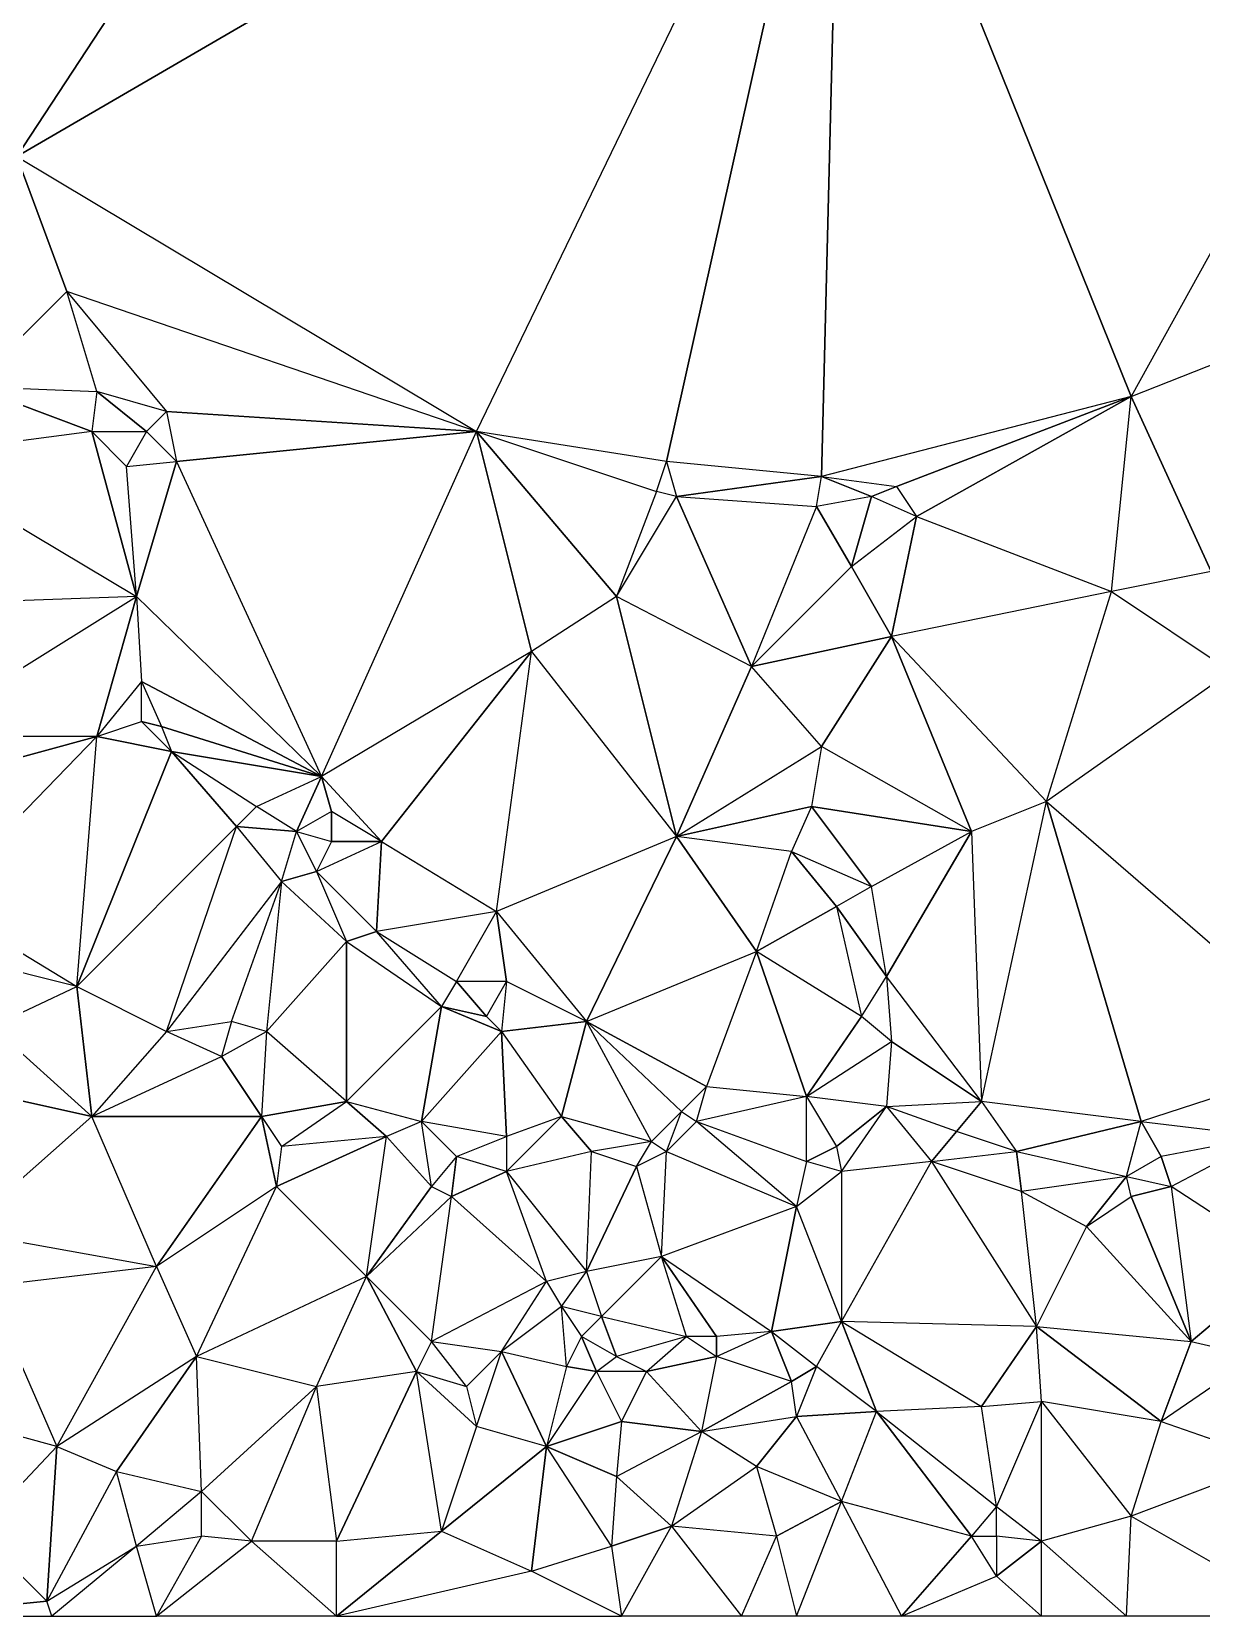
# Model space of a CAD drawing. Header units: millimetres. Extents: x 177476 to 180258, y 742892 to 746240.
# Drawn here: x 178862 to 179564, y 742892 to 743842 of the extents above; entities that cross this region are included whole.
import ezdxf

# ---------------------------------------------------------------- set-up
doc = ezdxf.new("R2010")
doc.units = ezdxf.units.MM
doc.layers.add('face', color=7, linetype='Continuous')

msp = doc.modelspace()

# ---------------------------------------------------------------- linework, layer by layer
at = {"layer": 'face'}
for points in [[(179162.5, 744238.5, 232.11), (178769.5, 744019.5, 231.99), (178853.5, 743767.5, 232.09), (179162.5, 744238.5, 232.11)], [(179348.5, 744055.5, 231.78), (179162.5, 744238.5, 232.11), (178853.5, 743767.5, 232.09), (179348.5, 744055.5, 231.78)], [(179348.5, 744055.5, 231.78), (178853.5, 743767.5, 232.09), (179129.5, 743602.5, 234.11), (179348.5, 744055.5, 231.78)], [(179348.5, 744055.5, 231.78), (179243.5, 743584.5, 233.77), (179129.5, 743602.5, 234.11), (179348.5, 744055.5, 231.78)], [(179348.5, 744055.5, 231.78), (179336.5, 743575.5, 233.87), (179243.5, 743584.5, 233.77), (179348.5, 744055.5, 231.78)], [(179348.5, 744055.5, 231.78), (179522.5, 743623.5, 232.61), (179336.5, 743575.5, 233.87), (179348.5, 744055.5, 231.78)], [(179348.5, 744055.5, 231.78), (179648.5, 743851.5, 234), (179522.5, 743623.5, 232.61), (179348.5, 744055.5, 231.78)], [(179648.5, 743851.5, 234), (179522.5, 743623.5, 232.61), (179636.5, 743668.5, 236.18), (179648.5, 743851.5, 234)], [(178853.5, 743767.5, 232.09), (178883.5, 743686.5, 232.18), (178826.5, 743629.5, 234.67), (178853.5, 743767.5, 232.09)], [(178853.5, 743767.5, 232.09), (179129.5, 743602.5, 234.11), (178883.5, 743686.5, 232.18), (178853.5, 743767.5, 232.09)], [(178883.5, 743686.5, 232.18), (178826.5, 743629.5, 234.67), (178901.5, 743626.5, 234.38), (178883.5, 743686.5, 232.18)], [(179129.5, 743602.5, 234.11), (178883.5, 743686.5, 232.18), (178943.5, 743614.5, 234.7), (179129.5, 743602.5, 234.11)], [(178883.5, 743686.5, 232.18), (178943.5, 743614.5, 234.7), (178901.5, 743626.5, 234.38), (178883.5, 743686.5, 232.18)], [(179522.5, 743623.5, 232.61), (179636.5, 743668.5, 236.18), (179570.5, 743518.5, 239.15), (179522.5, 743623.5, 232.61)], [(178826.5, 743629.5, 234.67), (178898.5, 743602.5, 242.04), (178784.5, 743587.5, 229.46), (178826.5, 743629.5, 234.67)], [(178826.5, 743629.5, 234.67), (178901.5, 743626.5, 234.38), (178898.5, 743602.5, 242.04), (178826.5, 743629.5, 234.67)], [(178901.5, 743626.5, 234.38), (178898.5, 743602.5, 242.04), (178931.5, 743602.5, 239.51), (178901.5, 743626.5, 234.38)], [(178943.5, 743614.5, 234.7), (178901.5, 743626.5, 234.38), (178931.5, 743602.5, 239.51), (178943.5, 743614.5, 234.7)], [(179522.5, 743623.5, 232.61), (179336.5, 743575.5, 233.87), (179381.5, 743569.5, 234.11), (179522.5, 743623.5, 232.61)], [(179522.5, 743623.5, 232.61), (179381.5, 743569.5, 234.11), (179393.5, 743551.5, 233.28), (179522.5, 743623.5, 232.61)], [(179522.5, 743623.5, 232.61), (179393.5, 743551.5, 233.28), (179510.5, 743506.5, 234.64), (179522.5, 743623.5, 232.61)], [(179522.5, 743623.5, 232.61), (179570.5, 743518.5, 239.15), (179510.5, 743506.5, 234.64), (179522.5, 743623.5, 232.61)], [(178943.5, 743614.5, 234.7), (178949.5, 743584.5, 235.66), (178931.5, 743602.5, 239.51), (178943.5, 743614.5, 234.7)], [(179129.5, 743602.5, 234.11), (178943.5, 743614.5, 234.7), (178949.5, 743584.5, 235.66), (179129.5, 743602.5, 234.11)], [(178898.5, 743602.5, 242.04), (178784.5, 743587.5, 229.46), (178925.5, 743503.5, 234.93), (178898.5, 743602.5, 242.04)], [(178898.5, 743602.5, 242.04), (178931.5, 743602.5, 239.51), (178919.5, 743581.5, 242.62), (178898.5, 743602.5, 242.04)], [(178898.5, 743602.5, 242.04), (178925.5, 743503.5, 234.93), (178919.5, 743581.5, 242.62), (178898.5, 743602.5, 242.04)], [(178949.5, 743584.5, 235.66), (178931.5, 743602.5, 239.51), (178919.5, 743581.5, 242.62), (178949.5, 743584.5, 235.66)], [(179129.5, 743602.5, 234.11), (178949.5, 743584.5, 235.66), (179036.5, 743395.5, 235.87), (179129.5, 743602.5, 234.11)], [(179129.5, 743602.5, 234.11), (179162.5, 743470.5, 236.11), (179036.5, 743395.5, 235.87), (179129.5, 743602.5, 234.11)], [(179243.5, 743584.5, 233.77), (179129.5, 743602.5, 234.11), (179237.5, 743566.5, 241.08), (179243.5, 743584.5, 233.77)], [(179129.5, 743602.5, 234.11), (179237.5, 743566.5, 241.08), (179213.5, 743503.5, 242.86), (179129.5, 743602.5, 234.11)], [(179129.5, 743602.5, 234.11), (179213.5, 743503.5, 242.86), (179162.5, 743470.5, 236.11), (179129.5, 743602.5, 234.11)], [(178784.5, 743587.5, 229.46), (178925.5, 743503.5, 234.93), (178757.5, 743497.5, 228.36), (178784.5, 743587.5, 229.46)], [(178949.5, 743584.5, 235.66), (178925.5, 743503.5, 234.93), (178919.5, 743581.5, 242.62), (178949.5, 743584.5, 235.66)], [(178949.5, 743584.5, 235.66), (179036.5, 743395.5, 235.87), (178925.5, 743503.5, 234.93), (178949.5, 743584.5, 235.66)], [(179243.5, 743584.5, 233.77), (179249.5, 743563.5, 241.62), (179237.5, 743566.5, 241.08), (179243.5, 743584.5, 233.77)], [(179336.5, 743575.5, 233.87), (179243.5, 743584.5, 233.77), (179249.5, 743563.5, 241.62), (179336.5, 743575.5, 233.87)], [(179336.5, 743575.5, 233.87), (179249.5, 743563.5, 241.62), (179333.5, 743557.5, 241.87), (179336.5, 743575.5, 233.87)], [(179336.5, 743575.5, 233.87), (179366.5, 743563.5, 237.77), (179333.5, 743557.5, 241.87), (179336.5, 743575.5, 233.87)], [(179336.5, 743575.5, 233.87), (179381.5, 743569.5, 234.11), (179366.5, 743563.5, 237.77), (179336.5, 743575.5, 233.87)], [(179381.5, 743569.5, 234.11), (179393.5, 743551.5, 233.28), (179366.5, 743563.5, 237.77), (179381.5, 743569.5, 234.11)], [(179249.5, 743563.5, 241.62), (179237.5, 743566.5, 241.08), (179213.5, 743503.5, 242.86), (179249.5, 743563.5, 241.62)], [(179249.5, 743563.5, 241.62), (179294.5, 743461.5, 247.68), (179213.5, 743503.5, 242.86), (179249.5, 743563.5, 241.62)], [(179249.5, 743563.5, 241.62), (179333.5, 743557.5, 241.87), (179294.5, 743461.5, 247.68), (179249.5, 743563.5, 241.62)], [(179366.5, 743563.5, 237.77), (179333.5, 743557.5, 241.87), (179354.5, 743521.5, 242.99), (179366.5, 743563.5, 237.77)], [(179393.5, 743551.5, 233.28), (179366.5, 743563.5, 237.77), (179354.5, 743521.5, 242.99), (179393.5, 743551.5, 233.28)], [(179333.5, 743557.5, 241.87), (179294.5, 743461.5, 247.68), (179354.5, 743521.5, 242.99), (179333.5, 743557.5, 241.87)], [(179393.5, 743551.5, 233.28), (179378.5, 743479.5, 232.93), (179354.5, 743521.5, 242.99), (179393.5, 743551.5, 233.28)], [(179393.5, 743551.5, 233.28), (179510.5, 743506.5, 234.64), (179378.5, 743479.5, 232.93), (179393.5, 743551.5, 233.28)], [(179294.5, 743461.5, 247.68), (179354.5, 743521.5, 242.99), (179378.5, 743479.5, 232.93), (179294.5, 743461.5, 247.68)], [(179570.5, 743518.5, 239.15), (179510.5, 743506.5, 234.64), (179582.5, 743458.5, 240.14), (179570.5, 743518.5, 239.15)], [(178925.5, 743503.5, 234.93), (178757.5, 743497.5, 228.36), (178790.5, 743419.5, 228.1), (178925.5, 743503.5, 234.93)], [(178925.5, 743503.5, 234.93), (178901.5, 743419.5, 228.12), (178790.5, 743419.5, 228.1), (178925.5, 743503.5, 234.93)], [(178925.5, 743503.5, 234.93), (178928.5, 743452.5, 236.98), (178901.5, 743419.5, 228.12), (178925.5, 743503.5, 234.93)], [(179036.5, 743395.5, 235.87), (178925.5, 743503.5, 234.93), (178928.5, 743452.5, 236.98), (179036.5, 743395.5, 235.87)], [(179213.5, 743503.5, 242.86), (179162.5, 743470.5, 236.11), (179249.5, 743359.5, 251.5), (179213.5, 743503.5, 242.86)], [(179294.5, 743461.5, 247.68), (179213.5, 743503.5, 242.86), (179249.5, 743359.5, 251.5), (179294.5, 743461.5, 247.68)], [(179510.5, 743506.5, 234.64), (179378.5, 743479.5, 232.93), (179471.5, 743380.5, 233.52), (179510.5, 743506.5, 234.64)], [(179510.5, 743506.5, 234.64), (179582.5, 743458.5, 240.14), (179471.5, 743380.5, 233.52), (179510.5, 743506.5, 234.64)], [(179294.5, 743461.5, 247.68), (179378.5, 743479.5, 232.93), (179336.5, 743413.5, 229.11), (179294.5, 743461.5, 247.68)], [(179378.5, 743479.5, 232.93), (179426.5, 743362.5, 238.41), (179336.5, 743413.5, 229.11), (179378.5, 743479.5, 232.93)], [(179378.5, 743479.5, 232.93), (179471.5, 743380.5, 233.52), (179426.5, 743362.5, 238.41), (179378.5, 743479.5, 232.93)], [(179162.5, 743470.5, 236.11), (179036.5, 743395.5, 235.87), (179072.5, 743356.5, 238.09), (179162.5, 743470.5, 236.11)], [(179162.5, 743470.5, 236.11), (179072.5, 743356.5, 238.09), (179141.5, 743314.5, 238.55), (179162.5, 743470.5, 236.11)], [(179162.5, 743470.5, 236.11), (179249.5, 743359.5, 251.5), (179141.5, 743314.5, 238.55), (179162.5, 743470.5, 236.11)], [(179294.5, 743461.5, 247.68), (179249.5, 743359.5, 251.5), (179336.5, 743413.5, 229.11), (179294.5, 743461.5, 247.68)], [(179582.5, 743458.5, 240.14), (179471.5, 743380.5, 233.52), (179648.5, 743227.5, 243.37), (179582.5, 743458.5, 240.14)], [(178928.5, 743452.5, 236.98), (178901.5, 743419.5, 228.12), (178928.5, 743428.5, 236.66), (178928.5, 743452.5, 236.98)], [(179036.5, 743395.5, 235.87), (178928.5, 743452.5, 236.98), (178940.5, 743425.5, 236.63), (179036.5, 743395.5, 235.87)], [(178928.5, 743452.5, 236.98), (178940.5, 743425.5, 236.63), (178928.5, 743428.5, 236.66), (178928.5, 743452.5, 236.98)], [(178901.5, 743419.5, 228.12), (178928.5, 743428.5, 236.66), (178946.5, 743410.5, 231.34), (178901.5, 743419.5, 228.12)], [(178940.5, 743425.5, 236.63), (178946.5, 743410.5, 231.34), (178928.5, 743428.5, 236.66), (178940.5, 743425.5, 236.63)], [(179036.5, 743395.5, 235.87), (178940.5, 743425.5, 236.63), (178946.5, 743410.5, 231.34), (179036.5, 743395.5, 235.87)], [(178901.5, 743419.5, 228.12), (178790.5, 743419.5, 228.1), (178802.5, 743392.5, 228.07), (178901.5, 743419.5, 228.12)], [(178901.5, 743419.5, 228.12), (178802.5, 743392.5, 228.07), (178805.5, 743320.5, 228.07), (178901.5, 743419.5, 228.12)], [(178901.5, 743419.5, 228.12), (178805.5, 743320.5, 228.07), (178889.5, 743269.5, 228.07), (178901.5, 743419.5, 228.12)], [(178901.5, 743419.5, 228.12), (178946.5, 743410.5, 231.34), (178889.5, 743269.5, 228.07), (178901.5, 743419.5, 228.12)], [(178946.5, 743410.5, 231.34), (178985.5, 743365.5, 228.07), (178889.5, 743269.5, 228.07), (178946.5, 743410.5, 231.34)], [(179036.5, 743395.5, 235.87), (178946.5, 743410.5, 231.34), (178997.5, 743377.5, 232.8), (179036.5, 743395.5, 235.87)], [(178946.5, 743410.5, 231.34), (178997.5, 743377.5, 232.8), (178985.5, 743365.5, 228.07), (178946.5, 743410.5, 231.34)], [(179249.5, 743359.5, 251.5), (179336.5, 743413.5, 229.11), (179330.5, 743377.5, 229.35), (179249.5, 743359.5, 251.5)], [(179426.5, 743362.5, 238.41), (179336.5, 743413.5, 229.11), (179330.5, 743377.5, 229.35), (179426.5, 743362.5, 238.41)], [(179036.5, 743395.5, 235.87), (179021.5, 743362.5, 228.12), (178997.5, 743377.5, 232.8), (179036.5, 743395.5, 235.87)], [(179036.5, 743395.5, 235.87), (179042.5, 743374.5, 232.99), (179021.5, 743362.5, 228.12), (179036.5, 743395.5, 235.87)], [(179036.5, 743395.5, 235.87), (179072.5, 743356.5, 238.09), (179042.5, 743374.5, 232.99), (179036.5, 743395.5, 235.87)], [(179471.5, 743380.5, 233.52), (179426.5, 743362.5, 238.41), (179432.5, 743200.5, 233.74), (179471.5, 743380.5, 233.52)], [(179471.5, 743380.5, 233.52), (179528.5, 743188.5, 236.72), (179432.5, 743200.5, 233.74), (179471.5, 743380.5, 233.52)], [(179471.5, 743380.5, 233.52), (179648.5, 743227.5, 243.37), (179528.5, 743188.5, 236.72), (179471.5, 743380.5, 233.52)], [(179021.5, 743362.5, 228.12), (178997.5, 743377.5, 232.8), (178985.5, 743365.5, 228.07), (179021.5, 743362.5, 228.12)], [(179042.5, 743374.5, 232.99), (179021.5, 743362.5, 228.12), (179042.5, 743356.5, 236.37), (179042.5, 743374.5, 232.99)], [(179072.5, 743356.5, 238.09), (179042.5, 743374.5, 232.99), (179042.5, 743356.5, 236.37), (179072.5, 743356.5, 238.09)], [(179249.5, 743359.5, 251.5), (179330.5, 743377.5, 229.35), (179318.5, 743350.5, 237.56), (179249.5, 743359.5, 251.5)], [(179330.5, 743377.5, 229.35), (179318.5, 743350.5, 237.56), (179366.5, 743329.5, 228.78), (179330.5, 743377.5, 229.35)], [(179426.5, 743362.5, 238.41), (179330.5, 743377.5, 229.35), (179366.5, 743329.5, 228.78), (179426.5, 743362.5, 238.41)], [(178985.5, 743365.5, 228.07), (178889.5, 743269.5, 228.07), (178943.5, 743242.5, 228.15), (178985.5, 743365.5, 228.07)], [(178985.5, 743365.5, 228.07), (179012.5, 743332.5, 228.07), (178943.5, 743242.5, 228.15), (178985.5, 743365.5, 228.07)], [(179021.5, 743362.5, 228.12), (178985.5, 743365.5, 228.07), (179012.5, 743332.5, 228.07), (179021.5, 743362.5, 228.12)], [(179021.5, 743362.5, 228.12), (179033.5, 743338.5, 234.79), (179012.5, 743332.5, 228.07), (179021.5, 743362.5, 228.12)], [(179021.5, 743362.5, 228.12), (179042.5, 743356.5, 236.37), (179033.5, 743338.5, 234.79), (179021.5, 743362.5, 228.12)], [(179249.5, 743359.5, 251.5), (179141.5, 743314.5, 238.55), (179195.5, 743248.5, 232.4), (179249.5, 743359.5, 251.5)], [(179249.5, 743359.5, 251.5), (179195.5, 743248.5, 232.4), (179297.5, 743290.5, 241.69), (179249.5, 743359.5, 251.5)], [(179249.5, 743359.5, 251.5), (179297.5, 743290.5, 241.69), (179318.5, 743350.5, 237.56), (179249.5, 743359.5, 251.5)], [(179426.5, 743362.5, 238.41), (179375.5, 743275.5, 228.67), (179366.5, 743329.5, 228.78), (179426.5, 743362.5, 238.41)], [(179426.5, 743362.5, 238.41), (179432.5, 743200.5, 233.74), (179375.5, 743275.5, 228.67), (179426.5, 743362.5, 238.41)], [(179072.5, 743356.5, 238.09), (179069.5, 743302.5, 236.49), (179033.5, 743338.5, 234.79), (179072.5, 743356.5, 238.09)], [(179072.5, 743356.5, 238.09), (179042.5, 743356.5, 236.37), (179033.5, 743338.5, 234.79), (179072.5, 743356.5, 238.09)], [(179072.5, 743356.5, 238.09), (179141.5, 743314.5, 238.55), (179069.5, 743302.5, 236.49), (179072.5, 743356.5, 238.09)], [(179297.5, 743290.5, 241.69), (179318.5, 743350.5, 237.56), (179345.5, 743317.5, 237.04), (179297.5, 743290.5, 241.69)], [(179318.5, 743350.5, 237.56), (179366.5, 743329.5, 228.78), (179345.5, 743317.5, 237.04), (179318.5, 743350.5, 237.56)], [(179012.5, 743332.5, 228.07), (178943.5, 743242.5, 228.15), (178982.5, 743248.5, 228.09), (179012.5, 743332.5, 228.07)], [(179012.5, 743332.5, 228.07), (179003.5, 743242.5, 228.07), (178982.5, 743248.5, 228.09), (179012.5, 743332.5, 228.07)], [(179051.5, 743296.5, 228.22), (179012.5, 743332.5, 228.07), (179003.5, 743242.5, 228.07), (179051.5, 743296.5, 228.22)], [(179033.5, 743338.5, 234.79), (179051.5, 743296.5, 228.22), (179012.5, 743332.5, 228.07), (179033.5, 743338.5, 234.79)], [(179069.5, 743302.5, 236.49), (179033.5, 743338.5, 234.79), (179051.5, 743296.5, 228.22), (179069.5, 743302.5, 236.49)], [(179375.5, 743275.5, 228.67), (179366.5, 743329.5, 228.78), (179345.5, 743317.5, 237.04), (179375.5, 743275.5, 228.67)], [(178805.5, 743320.5, 228.07), (178889.5, 743269.5, 228.07), (178829.5, 743284.5, 228.07), (178805.5, 743320.5, 228.07)], [(179141.5, 743314.5, 238.55), (179069.5, 743302.5, 236.49), (179117.5, 743272.5, 236), (179141.5, 743314.5, 238.55)], [(179141.5, 743314.5, 238.55), (179147.5, 743272.5, 236.21), (179117.5, 743272.5, 236), (179141.5, 743314.5, 238.55)], [(179141.5, 743314.5, 238.55), (179195.5, 743248.5, 232.4), (179147.5, 743272.5, 236.21), (179141.5, 743314.5, 238.55)], [(179297.5, 743290.5, 241.69), (179345.5, 743317.5, 237.04), (179360.5, 743251.5, 236.86), (179297.5, 743290.5, 241.69)], [(179375.5, 743275.5, 228.67), (179345.5, 743317.5, 237.04), (179360.5, 743251.5, 236.86), (179375.5, 743275.5, 228.67)], [(179069.5, 743302.5, 236.49), (179051.5, 743296.5, 228.22), (179108.5, 743257.5, 228.07), (179069.5, 743302.5, 236.49)], [(179069.5, 743302.5, 236.49), (179117.5, 743272.5, 236), (179108.5, 743257.5, 228.07), (179069.5, 743302.5, 236.49)], [(179051.5, 743296.5, 228.22), (179051.5, 743200.5, 231.61), (179003.5, 743242.5, 228.07), (179051.5, 743296.5, 228.22)], [(179051.5, 743296.5, 228.22), (179108.5, 743257.5, 228.07), (179051.5, 743200.5, 231.61), (179051.5, 743296.5, 228.22)], [(178889.5, 743269.5, 228.07), (178829.5, 743284.5, 228.07), (178838.5, 743245.5, 233.11), (178889.5, 743269.5, 228.07)], [(179195.5, 743248.5, 232.4), (179297.5, 743290.5, 241.69), (179267.5, 743209.5, 234.92), (179195.5, 743248.5, 232.4)], [(179297.5, 743290.5, 241.69), (179267.5, 743209.5, 234.92), (179327.5, 743203.5, 234.91), (179297.5, 743290.5, 241.69)], [(179297.5, 743290.5, 241.69), (179327.5, 743203.5, 234.91), (179360.5, 743251.5, 236.86), (179297.5, 743290.5, 241.69)], [(179375.5, 743275.5, 228.67), (179378.5, 743236.5, 228.6), (179360.5, 743251.5, 236.86), (179375.5, 743275.5, 228.67)], [(179432.5, 743200.5, 233.74), (179375.5, 743275.5, 228.67), (179378.5, 743236.5, 228.6), (179432.5, 743200.5, 233.74)], [(178889.5, 743269.5, 228.07), (178898.5, 743191.5, 228.59), (178838.5, 743245.5, 233.11), (178889.5, 743269.5, 228.07)], [(178889.5, 743269.5, 228.07), (178943.5, 743242.5, 228.15), (178898.5, 743191.5, 228.59), (178889.5, 743269.5, 228.07)], [(179117.5, 743272.5, 236), (179108.5, 743257.5, 228.07), (179135.5, 743251.5, 228.29), (179117.5, 743272.5, 236)], [(179147.5, 743272.5, 236.21), (179117.5, 743272.5, 236), (179135.5, 743251.5, 228.29), (179147.5, 743272.5, 236.21)], [(179147.5, 743272.5, 236.21), (179144.5, 743242.5, 228.07), (179135.5, 743251.5, 228.29), (179147.5, 743272.5, 236.21)], [(179195.5, 743248.5, 232.4), (179147.5, 743272.5, 236.21), (179144.5, 743242.5, 228.07), (179195.5, 743248.5, 232.4)], [(179108.5, 743257.5, 228.07), (179051.5, 743200.5, 231.61), (179096.5, 743188.5, 228.07), (179108.5, 743257.5, 228.07)], [(179144.5, 743242.5, 228.07), (179108.5, 743257.5, 228.07), (179096.5, 743188.5, 228.07), (179144.5, 743242.5, 228.07)], [(179144.5, 743242.5, 228.07), (179135.5, 743251.5, 228.29), (179108.5, 743257.5, 228.07), (179144.5, 743242.5, 228.07)], [(178898.5, 743191.5, 228.59), (178838.5, 743245.5, 233.11), (178817.5, 743209.5, 229.77), (178898.5, 743191.5, 228.59)], [(178943.5, 743242.5, 228.15), (178982.5, 743248.5, 228.09), (178976.5, 743227.5, 235.05), (178943.5, 743242.5, 228.15)], [(179003.5, 743242.5, 228.07), (178982.5, 743248.5, 228.09), (178976.5, 743227.5, 235.05), (179003.5, 743242.5, 228.07)], [(179195.5, 743248.5, 232.4), (179144.5, 743242.5, 228.07), (179180.5, 743191.5, 228.2), (179195.5, 743248.5, 232.4)], [(179195.5, 743248.5, 232.4), (179180.5, 743191.5, 228.2), (179234.5, 743176.5, 228.2), (179195.5, 743248.5, 232.4)], [(179195.5, 743248.5, 232.4), (179267.5, 743209.5, 234.92), (179252.5, 743194.5, 228.37), (179195.5, 743248.5, 232.4)], [(179195.5, 743248.5, 232.4), (179252.5, 743194.5, 228.37), (179234.5, 743176.5, 228.2), (179195.5, 743248.5, 232.4)], [(179378.5, 743236.5, 228.6), (179360.5, 743251.5, 236.86), (179327.5, 743203.5, 234.91), (179378.5, 743236.5, 228.6)], [(178943.5, 743242.5, 228.15), (178898.5, 743191.5, 228.59), (178976.5, 743227.5, 235.05), (178943.5, 743242.5, 228.15)], [(179003.5, 743242.5, 228.07), (179000.5, 743191.5, 242.62), (178976.5, 743227.5, 235.05), (179003.5, 743242.5, 228.07)], [(179051.5, 743200.5, 231.61), (179003.5, 743242.5, 228.07), (179000.5, 743191.5, 242.62), (179051.5, 743200.5, 231.61)], [(179144.5, 743242.5, 228.07), (179147.5, 743179.5, 228.15), (179096.5, 743188.5, 228.07), (179144.5, 743242.5, 228.07)], [(179144.5, 743242.5, 228.07), (179180.5, 743191.5, 228.2), (179147.5, 743179.5, 228.15), (179144.5, 743242.5, 228.07)], [(179378.5, 743236.5, 228.6), (179375.5, 743197.5, 228.72), (179327.5, 743203.5, 234.91), (179378.5, 743236.5, 228.6)], [(179432.5, 743200.5, 233.74), (179378.5, 743236.5, 228.6), (179375.5, 743197.5, 228.72), (179432.5, 743200.5, 233.74)], [(178898.5, 743191.5, 228.59), (178976.5, 743227.5, 235.05), (179000.5, 743191.5, 242.62), (178898.5, 743191.5, 228.59)], [(179648.5, 743227.5, 243.37), (179528.5, 743188.5, 236.72), (179603.5, 743179.5, 245.52), (179648.5, 743227.5, 243.37)], [(178898.5, 743191.5, 228.59), (178817.5, 743209.5, 229.77), (178820.5, 743122.5, 236.12), (178898.5, 743191.5, 228.59)], [(179267.5, 743209.5, 234.92), (179252.5, 743194.5, 228.37), (179261.5, 743188.5, 228.37), (179267.5, 743209.5, 234.92)], [(179267.5, 743209.5, 234.92), (179327.5, 743203.5, 234.91), (179261.5, 743188.5, 228.37), (179267.5, 743209.5, 234.92)], [(179051.5, 743200.5, 231.61), (179000.5, 743191.5, 242.62), (179012.5, 743173.5, 246.36), (179051.5, 743200.5, 231.61)], [(179051.5, 743200.5, 231.61), (179075.5, 743179.5, 228.78), (179012.5, 743173.5, 246.36), (179051.5, 743200.5, 231.61)], [(179051.5, 743200.5, 231.61), (179096.5, 743188.5, 228.07), (179075.5, 743179.5, 228.78), (179051.5, 743200.5, 231.61)], [(179327.5, 743203.5, 234.91), (179261.5, 743188.5, 228.37), (179327.5, 743164.5, 228.76), (179327.5, 743203.5, 234.91)], [(179375.5, 743197.5, 228.72), (179327.5, 743203.5, 234.91), (179345.5, 743173.5, 228.6), (179375.5, 743197.5, 228.72)], [(179327.5, 743203.5, 234.91), (179345.5, 743173.5, 228.6), (179327.5, 743164.5, 228.76), (179327.5, 743203.5, 234.91)], [(179375.5, 743197.5, 228.72), (179345.5, 743173.5, 228.6), (179348.5, 743158.5, 233.36), (179375.5, 743197.5, 228.72)], [(179375.5, 743197.5, 228.72), (179402.5, 743164.5, 235.95), (179348.5, 743158.5, 233.36), (179375.5, 743197.5, 228.72)], [(179432.5, 743200.5, 233.74), (179417.5, 743182.5, 230.29), (179375.5, 743197.5, 228.72), (179432.5, 743200.5, 233.74)], [(179417.5, 743182.5, 230.29), (179375.5, 743197.5, 228.72), (179402.5, 743164.5, 235.95), (179417.5, 743182.5, 230.29)], [(179432.5, 743200.5, 233.74), (179453.5, 743170.5, 230.54), (179417.5, 743182.5, 230.29), (179432.5, 743200.5, 233.74)], [(179528.5, 743188.5, 236.72), (179432.5, 743200.5, 233.74), (179453.5, 743170.5, 230.54), (179528.5, 743188.5, 236.72)], [(178898.5, 743191.5, 228.59), (178820.5, 743122.5, 236.12), (178937.5, 743101.5, 247.29), (178898.5, 743191.5, 228.59)], [(178898.5, 743191.5, 228.59), (179000.5, 743191.5, 242.62), (178937.5, 743101.5, 247.29), (178898.5, 743191.5, 228.59)], [(179000.5, 743191.5, 242.62), (179009.5, 743149.5, 247.34), (178937.5, 743101.5, 247.29), (179000.5, 743191.5, 242.62)], [(179000.5, 743191.5, 242.62), (179012.5, 743173.5, 246.36), (179009.5, 743149.5, 247.34), (179000.5, 743191.5, 242.62)], [(179096.5, 743188.5, 228.07), (179075.5, 743179.5, 228.78), (179102.5, 743149.5, 229.29), (179096.5, 743188.5, 228.07)], [(179147.5, 743179.5, 228.15), (179096.5, 743188.5, 228.07), (179117.5, 743167.5, 228.57), (179147.5, 743179.5, 228.15)], [(179096.5, 743188.5, 228.07), (179117.5, 743167.5, 228.57), (179102.5, 743149.5, 229.29), (179096.5, 743188.5, 228.07)], [(179180.5, 743191.5, 228.2), (179147.5, 743179.5, 228.15), (179147.5, 743158.5, 233.7), (179180.5, 743191.5, 228.2)], [(179180.5, 743191.5, 228.2), (179198.5, 743170.5, 235.28), (179147.5, 743158.5, 233.7), (179180.5, 743191.5, 228.2)], [(179180.5, 743191.5, 228.2), (179234.5, 743176.5, 228.2), (179198.5, 743170.5, 235.28), (179180.5, 743191.5, 228.2)], [(179252.5, 743194.5, 228.37), (179234.5, 743176.5, 228.2), (179243.5, 743170.5, 228.34), (179252.5, 743194.5, 228.37)], [(179252.5, 743194.5, 228.37), (179261.5, 743188.5, 228.37), (179243.5, 743170.5, 228.34), (179252.5, 743194.5, 228.37)], [(179261.5, 743188.5, 228.37), (179243.5, 743170.5, 228.34), (179321.5, 743137.5, 234.03), (179261.5, 743188.5, 228.37)], [(179261.5, 743188.5, 228.37), (179327.5, 743164.5, 228.76), (179321.5, 743137.5, 234.03), (179261.5, 743188.5, 228.37)], [(179528.5, 743188.5, 236.72), (179453.5, 743170.5, 230.54), (179519.5, 743155.5, 236.53), (179528.5, 743188.5, 236.72)], [(179528.5, 743188.5, 236.72), (179540.5, 743167.5, 237.69), (179519.5, 743155.5, 236.53), (179528.5, 743188.5, 236.72)], [(179528.5, 743188.5, 236.72), (179603.5, 743179.5, 245.52), (179540.5, 743167.5, 237.69), (179528.5, 743188.5, 236.72)], [(179075.5, 743179.5, 228.78), (179012.5, 743173.5, 246.36), (179009.5, 743149.5, 247.34), (179075.5, 743179.5, 228.78)], [(179075.5, 743179.5, 228.78), (179009.5, 743149.5, 247.34), (179063.5, 743095.5, 232.29), (179075.5, 743179.5, 228.78)], [(179075.5, 743179.5, 228.78), (179102.5, 743149.5, 229.29), (179063.5, 743095.5, 232.29), (179075.5, 743179.5, 228.78)], [(179147.5, 743179.5, 228.15), (179147.5, 743158.5, 233.7), (179117.5, 743167.5, 228.57), (179147.5, 743179.5, 228.15)], [(179453.5, 743170.5, 230.54), (179417.5, 743182.5, 230.29), (179402.5, 743164.5, 235.95), (179453.5, 743170.5, 230.54)], [(179603.5, 743179.5, 245.52), (179540.5, 743167.5, 237.69), (179546.5, 743149.5, 244.81), (179603.5, 743179.5, 245.52)], [(179603.5, 743179.5, 245.52), (179615.5, 743104.5, 267.08), (179546.5, 743149.5, 244.81), (179603.5, 743179.5, 245.52)], [(179198.5, 743170.5, 235.28), (179147.5, 743158.5, 233.7), (179195.5, 743098.5, 237.21), (179198.5, 743170.5, 235.28)], [(179198.5, 743170.5, 235.28), (179225.5, 743161.5, 234.61), (179195.5, 743098.5, 237.21), (179198.5, 743170.5, 235.28)], [(179234.5, 743176.5, 228.2), (179198.5, 743170.5, 235.28), (179225.5, 743161.5, 234.61), (179234.5, 743176.5, 228.2)], [(179234.5, 743176.5, 228.2), (179243.5, 743170.5, 228.34), (179225.5, 743161.5, 234.61), (179234.5, 743176.5, 228.2)], [(179243.5, 743170.5, 228.34), (179225.5, 743161.5, 234.61), (179240.5, 743107.5, 234.57), (179243.5, 743170.5, 228.34)], [(179243.5, 743170.5, 228.34), (179321.5, 743137.5, 234.03), (179240.5, 743107.5, 234.57), (179243.5, 743170.5, 228.34)], [(179345.5, 743173.5, 228.6), (179348.5, 743158.5, 233.36), (179327.5, 743164.5, 228.76), (179345.5, 743173.5, 228.6)], [(179453.5, 743170.5, 230.54), (179456.5, 743146.5, 235.82), (179402.5, 743164.5, 235.95), (179453.5, 743170.5, 230.54)], [(179453.5, 743170.5, 230.54), (179519.5, 743155.5, 236.53), (179456.5, 743146.5, 235.82), (179453.5, 743170.5, 230.54)], [(179117.5, 743167.5, 228.57), (179102.5, 743149.5, 229.29), (179114.5, 743143.5, 233.5), (179117.5, 743167.5, 228.57)], [(179147.5, 743158.5, 233.7), (179117.5, 743167.5, 228.57), (179114.5, 743143.5, 233.5), (179147.5, 743158.5, 233.7)], [(179225.5, 743161.5, 234.61), (179240.5, 743107.5, 234.57), (179195.5, 743098.5, 237.21), (179225.5, 743161.5, 234.61)], [(179327.5, 743164.5, 228.76), (179321.5, 743137.5, 234.03), (179348.5, 743158.5, 233.36), (179327.5, 743164.5, 228.76)], [(179402.5, 743164.5, 235.95), (179465.5, 743065.5, 240.13), (179348.5, 743068.5, 237.69), (179402.5, 743164.5, 235.95)], [(179402.5, 743164.5, 235.95), (179348.5, 743158.5, 233.36), (179348.5, 743068.5, 237.69), (179402.5, 743164.5, 235.95)], [(179456.5, 743146.5, 235.82), (179402.5, 743164.5, 235.95), (179465.5, 743065.5, 240.13), (179456.5, 743146.5, 235.82)], [(179540.5, 743167.5, 237.69), (179519.5, 743155.5, 236.53), (179546.5, 743149.5, 244.81), (179540.5, 743167.5, 237.69)], [(179009.5, 743149.5, 247.34), (178937.5, 743101.5, 247.29), (178961.5, 743047.5, 249.47), (179009.5, 743149.5, 247.34)], [(179009.5, 743149.5, 247.34), (179063.5, 743095.5, 232.29), (178961.5, 743047.5, 249.47), (179009.5, 743149.5, 247.34)], [(179102.5, 743149.5, 229.29), (179114.5, 743143.5, 233.5), (179063.5, 743095.5, 232.29), (179102.5, 743149.5, 229.29)], [(179147.5, 743158.5, 233.7), (179114.5, 743143.5, 233.5), (179171.5, 743092.5, 236.61), (179147.5, 743158.5, 233.7)], [(179147.5, 743158.5, 233.7), (179195.5, 743098.5, 237.21), (179171.5, 743092.5, 236.61), (179147.5, 743158.5, 233.7)], [(179348.5, 743158.5, 233.36), (179348.5, 743068.5, 237.69), (179321.5, 743137.5, 234.03), (179348.5, 743158.5, 233.36)], [(179519.5, 743155.5, 236.53), (179456.5, 743146.5, 235.82), (179495.5, 743125.5, 236.48), (179519.5, 743155.5, 236.53)], [(179519.5, 743155.5, 236.53), (179495.5, 743125.5, 236.48), (179522.5, 743143.5, 238.23), (179519.5, 743155.5, 236.53)], [(179519.5, 743155.5, 236.53), (179546.5, 743149.5, 244.81), (179522.5, 743143.5, 238.23), (179519.5, 743155.5, 236.53)], [(179546.5, 743149.5, 244.81), (179558.5, 743056.5, 263.51), (179522.5, 743143.5, 238.23), (179546.5, 743149.5, 244.81)], [(179615.5, 743104.5, 267.08), (179546.5, 743149.5, 244.81), (179558.5, 743056.5, 263.51), (179615.5, 743104.5, 267.08)], [(179114.5, 743143.5, 233.5), (179063.5, 743095.5, 232.29), (179102.5, 743056.5, 235.84), (179114.5, 743143.5, 233.5)], [(179114.5, 743143.5, 233.5), (179171.5, 743092.5, 236.61), (179102.5, 743056.5, 235.84), (179114.5, 743143.5, 233.5)], [(179456.5, 743146.5, 235.82), (179495.5, 743125.5, 236.48), (179465.5, 743065.5, 240.13), (179456.5, 743146.5, 235.82)], [(179495.5, 743125.5, 236.48), (179522.5, 743143.5, 238.23), (179558.5, 743056.5, 263.51), (179495.5, 743125.5, 236.48)], [(179321.5, 743137.5, 234.03), (179240.5, 743107.5, 234.57), (179306.5, 743062.5, 236.83), (179321.5, 743137.5, 234.03)], [(179348.5, 743068.5, 237.69), (179321.5, 743137.5, 234.03), (179306.5, 743062.5, 236.83), (179348.5, 743068.5, 237.69)], [(178820.5, 743122.5, 236.12), (178937.5, 743101.5, 247.29), (178835.5, 743089.5, 237.55), (178820.5, 743122.5, 236.12)], [(179495.5, 743125.5, 236.48), (179465.5, 743065.5, 240.13), (179558.5, 743056.5, 263.51), (179495.5, 743125.5, 236.48)], [(179240.5, 743107.5, 234.57), (179195.5, 743098.5, 237.21), (179204.5, 743071.5, 244.83), (179240.5, 743107.5, 234.57)], [(179240.5, 743107.5, 234.57), (179204.5, 743071.5, 244.83), (179255.5, 743059.5, 241.7), (179240.5, 743107.5, 234.57)], [(179240.5, 743107.5, 234.57), (179306.5, 743062.5, 236.83), (179273.5, 743059.5, 236.41), (179240.5, 743107.5, 234.57)], [(179240.5, 743107.5, 234.57), (179273.5, 743059.5, 236.41), (179255.5, 743059.5, 241.7), (179240.5, 743107.5, 234.57)], [(179615.5, 743104.5, 267.08), (179558.5, 743056.5, 263.51), (179597.5, 743047.5, 273.54), (179615.5, 743104.5, 267.08)], [(178937.5, 743101.5, 247.29), (178835.5, 743089.5, 237.55), (178877.5, 742993.5, 254.19), (178937.5, 743101.5, 247.29)], [(178937.5, 743101.5, 247.29), (178961.5, 743047.5, 249.47), (178877.5, 742993.5, 254.19), (178937.5, 743101.5, 247.29)], [(179063.5, 743095.5, 232.29), (178961.5, 743047.5, 249.47), (179033.5, 743029.5, 235.65), (179063.5, 743095.5, 232.29)], [(179063.5, 743095.5, 232.29), (179093.5, 743038.5, 240.64), (179033.5, 743029.5, 235.65), (179063.5, 743095.5, 232.29)], [(179063.5, 743095.5, 232.29), (179102.5, 743056.5, 235.84), (179093.5, 743038.5, 240.64), (179063.5, 743095.5, 232.29)], [(179171.5, 743092.5, 236.61), (179102.5, 743056.5, 235.84), (179144.5, 743050.5, 237.84), (179171.5, 743092.5, 236.61)], [(179171.5, 743092.5, 236.61), (179180.5, 743077.5, 242.68), (179144.5, 743050.5, 237.84), (179171.5, 743092.5, 236.61)], [(179195.5, 743098.5, 237.21), (179171.5, 743092.5, 236.61), (179180.5, 743077.5, 242.68), (179195.5, 743098.5, 237.21)], [(179195.5, 743098.5, 237.21), (179204.5, 743071.5, 244.83), (179180.5, 743077.5, 242.68), (179195.5, 743098.5, 237.21)], [(178835.5, 743089.5, 237.55), (178877.5, 742993.5, 254.19), (178811.5, 743011.5, 245.53), (178835.5, 743089.5, 237.55)], [(179180.5, 743077.5, 242.68), (179144.5, 743050.5, 237.84), (179183.5, 743041.5, 246.42), (179180.5, 743077.5, 242.68)], [(179204.5, 743071.5, 244.83), (179180.5, 743077.5, 242.68), (179192.5, 743059.5, 246.26), (179204.5, 743071.5, 244.83)], [(179180.5, 743077.5, 242.68), (179192.5, 743059.5, 246.26), (179183.5, 743041.5, 246.42), (179180.5, 743077.5, 242.68)], [(179204.5, 743071.5, 244.83), (179213.5, 743047.5, 243.22), (179192.5, 743059.5, 246.26), (179204.5, 743071.5, 244.83)], [(179204.5, 743071.5, 244.83), (179255.5, 743059.5, 241.7), (179213.5, 743047.5, 243.22), (179204.5, 743071.5, 244.83)], [(179348.5, 743068.5, 237.69), (179306.5, 743062.5, 236.83), (179333.5, 743041.5, 243.05), (179348.5, 743068.5, 237.69)], [(179348.5, 743068.5, 237.69), (179369.5, 743014.5, 241.25), (179333.5, 743041.5, 243.05), (179348.5, 743068.5, 237.69)], [(179465.5, 743065.5, 240.13), (179348.5, 743068.5, 237.69), (179432.5, 743017.5, 241.9), (179465.5, 743065.5, 240.13)], [(179348.5, 743068.5, 237.69), (179432.5, 743017.5, 241.9), (179369.5, 743014.5, 241.25), (179348.5, 743068.5, 237.69)], [(179465.5, 743065.5, 240.13), (179432.5, 743017.5, 241.9), (179468.5, 743020.5, 250.13), (179465.5, 743065.5, 240.13)], [(179465.5, 743065.5, 240.13), (179558.5, 743056.5, 263.51), (179540.5, 743008.5, 257.35), (179465.5, 743065.5, 240.13)], [(179465.5, 743065.5, 240.13), (179540.5, 743008.5, 257.35), (179468.5, 743020.5, 250.13), (179465.5, 743065.5, 240.13)], [(179102.5, 743056.5, 235.84), (179093.5, 743038.5, 240.64), (179123.5, 743029.5, 239.75), (179102.5, 743056.5, 235.84)], [(179102.5, 743056.5, 235.84), (179144.5, 743050.5, 237.84), (179123.5, 743029.5, 239.75), (179102.5, 743056.5, 235.84)], [(179192.5, 743059.5, 246.26), (179183.5, 743041.5, 246.42), (179201.5, 743038.5, 245.1), (179192.5, 743059.5, 246.26)], [(179213.5, 743047.5, 243.22), (179192.5, 743059.5, 246.26), (179201.5, 743038.5, 245.1), (179213.5, 743047.5, 243.22)], [(179255.5, 743059.5, 241.7), (179213.5, 743047.5, 243.22), (179231.5, 743038.5, 248.13), (179255.5, 743059.5, 241.7)], [(179255.5, 743059.5, 241.7), (179273.5, 743047.5, 237.97), (179231.5, 743038.5, 248.13), (179255.5, 743059.5, 241.7)], [(179273.5, 743059.5, 236.41), (179255.5, 743059.5, 241.7), (179273.5, 743047.5, 237.97), (179273.5, 743059.5, 236.41)], [(179306.5, 743062.5, 236.83), (179273.5, 743059.5, 236.41), (179273.5, 743047.5, 237.97), (179306.5, 743062.5, 236.83)], [(179306.5, 743062.5, 236.83), (179318.5, 743032.5, 246.57), (179273.5, 743047.5, 237.97), (179306.5, 743062.5, 236.83)], [(179306.5, 743062.5, 236.83), (179333.5, 743041.5, 243.05), (179318.5, 743032.5, 246.57), (179306.5, 743062.5, 236.83)], [(179558.5, 743056.5, 263.51), (179597.5, 743047.5, 273.54), (179540.5, 743008.5, 257.35), (179558.5, 743056.5, 263.51)], [(178961.5, 743047.5, 249.47), (178877.5, 742993.5, 254.19), (178913.5, 742978.5, 252.59), (178961.5, 743047.5, 249.47)], [(178961.5, 743047.5, 249.47), (178913.5, 742978.5, 252.59), (178964.5, 742966.5, 238.06), (178961.5, 743047.5, 249.47)], [(178961.5, 743047.5, 249.47), (179033.5, 743029.5, 235.65), (178964.5, 742966.5, 238.06), (178961.5, 743047.5, 249.47)], [(179144.5, 743050.5, 237.84), (179123.5, 743029.5, 239.75), (179129.5, 743005.5, 248.75), (179144.5, 743050.5, 237.84)], [(179144.5, 743050.5, 237.84), (179171.5, 742993.5, 252.73), (179129.5, 743005.5, 248.75), (179144.5, 743050.5, 237.84)], [(179144.5, 743050.5, 237.84), (179183.5, 743041.5, 246.42), (179171.5, 742993.5, 252.73), (179144.5, 743050.5, 237.84)], [(179213.5, 743047.5, 243.22), (179231.5, 743038.5, 248.13), (179201.5, 743038.5, 245.1), (179213.5, 743047.5, 243.22)], [(179273.5, 743047.5, 237.97), (179264.5, 743002.5, 250.37), (179231.5, 743038.5, 248.13), (179273.5, 743047.5, 237.97)], [(179318.5, 743032.5, 246.57), (179273.5, 743047.5, 237.97), (179264.5, 743002.5, 250.37), (179318.5, 743032.5, 246.57)], [(179597.5, 743047.5, 273.54), (179540.5, 743008.5, 257.35), (179609.5, 742984.5, 275.52), (179597.5, 743047.5, 273.54)], [(179093.5, 743038.5, 240.64), (179033.5, 743029.5, 235.65), (179045.5, 742936.5, 251.82), (179093.5, 743038.5, 240.64)], [(179093.5, 743038.5, 240.64), (179045.5, 742936.5, 251.82), (179108.5, 742942.5, 252.43), (179093.5, 743038.5, 240.64)], [(179093.5, 743038.5, 240.64), (179123.5, 743029.5, 239.75), (179129.5, 743005.5, 248.75), (179093.5, 743038.5, 240.64)], [(179093.5, 743038.5, 240.64), (179129.5, 743005.5, 248.75), (179108.5, 742942.5, 252.43), (179093.5, 743038.5, 240.64)], [(179183.5, 743041.5, 246.42), (179171.5, 742993.5, 252.73), (179201.5, 743038.5, 245.1), (179183.5, 743041.5, 246.42)], [(179171.5, 742993.5, 252.73), (179201.5, 743038.5, 245.1), (179216.5, 743008.5, 252.76), (179171.5, 742993.5, 252.73)], [(179231.5, 743038.5, 248.13), (179201.5, 743038.5, 245.1), (179216.5, 743008.5, 252.76), (179231.5, 743038.5, 248.13)], [(179264.5, 743002.5, 250.37), (179231.5, 743038.5, 248.13), (179216.5, 743008.5, 252.76), (179264.5, 743002.5, 250.37)], [(179333.5, 743041.5, 243.05), (179321.5, 743011.5, 251.94), (179318.5, 743032.5, 246.57), (179333.5, 743041.5, 243.05)], [(179369.5, 743014.5, 241.25), (179333.5, 743041.5, 243.05), (179321.5, 743011.5, 251.94), (179369.5, 743014.5, 241.25)], [(179033.5, 743029.5, 235.65), (178964.5, 742966.5, 238.06), (178994.5, 742936.5, 241.35), (179033.5, 743029.5, 235.65)], [(179033.5, 743029.5, 235.65), (179045.5, 742936.5, 251.82), (178994.5, 742936.5, 241.35), (179033.5, 743029.5, 235.65)], [(179321.5, 743011.5, 251.94), (179318.5, 743032.5, 246.57), (179264.5, 743002.5, 250.37), (179321.5, 743011.5, 251.94)], [(179432.5, 743017.5, 241.9), (179369.5, 743014.5, 241.25), (179441.5, 742957.5, 245.89), (179432.5, 743017.5, 241.9)], [(179432.5, 743017.5, 241.9), (179468.5, 743020.5, 250.13), (179441.5, 742957.5, 245.89), (179432.5, 743017.5, 241.9)], [(179468.5, 743020.5, 250.13), (179441.5, 742957.5, 245.89), (179468.5, 742936.5, 257.52), (179468.5, 743020.5, 250.13)], [(179540.5, 743008.5, 257.35), (179468.5, 743020.5, 250.13), (179522.5, 742951.5, 269.78), (179540.5, 743008.5, 257.35)], [(179468.5, 743020.5, 250.13), (179522.5, 742951.5, 269.78), (179468.5, 742936.5, 257.52), (179468.5, 743020.5, 250.13)], [(178877.5, 742993.5, 254.19), (178811.5, 743011.5, 245.53), (178829.5, 742942.5, 248.58), (178877.5, 742993.5, 254.19)], [(179171.5, 742993.5, 252.73), (179216.5, 743008.5, 252.76), (179213.5, 742975.5, 256.08), (179171.5, 742993.5, 252.73)], [(179264.5, 743002.5, 250.37), (179216.5, 743008.5, 252.76), (179213.5, 742975.5, 256.08), (179264.5, 743002.5, 250.37)], [(179321.5, 743011.5, 251.94), (179297.5, 742981.5, 256.64), (179264.5, 743002.5, 250.37), (179321.5, 743011.5, 251.94)], [(179321.5, 743011.5, 251.94), (179348.5, 742960.5, 249.72), (179297.5, 742981.5, 256.64), (179321.5, 743011.5, 251.94)], [(179369.5, 743014.5, 241.25), (179321.5, 743011.5, 251.94), (179348.5, 742960.5, 249.72), (179369.5, 743014.5, 241.25)], [(179369.5, 743014.5, 241.25), (179426.5, 742939.5, 247.86), (179348.5, 742960.5, 249.72), (179369.5, 743014.5, 241.25)], [(179369.5, 743014.5, 241.25), (179441.5, 742957.5, 245.89), (179426.5, 742939.5, 247.86), (179369.5, 743014.5, 241.25)], [(179540.5, 743008.5, 257.35), (179609.5, 742984.5, 275.52), (179522.5, 742951.5, 269.78), (179540.5, 743008.5, 257.35)], [(179171.5, 742993.5, 252.73), (179129.5, 743005.5, 248.75), (179108.5, 742942.5, 252.43), (179171.5, 742993.5, 252.73)], [(179264.5, 743002.5, 250.37), (179246.5, 742945.5, 260.84), (179213.5, 742975.5, 256.08), (179264.5, 743002.5, 250.37)], [(179297.5, 742981.5, 256.64), (179264.5, 743002.5, 250.37), (179246.5, 742945.5, 260.84), (179297.5, 742981.5, 256.64)], [(178877.5, 742993.5, 254.19), (178871.5, 742900.5, 249.45), (178829.5, 742942.5, 248.58), (178877.5, 742993.5, 254.19)], [(178877.5, 742993.5, 254.19), (178913.5, 742978.5, 252.59), (178871.5, 742900.5, 249.45), (178877.5, 742993.5, 254.19)], [(179171.5, 742993.5, 252.73), (179108.5, 742942.5, 252.43), (179162.5, 742918.5, 249.57), (179171.5, 742993.5, 252.73)], [(179171.5, 742993.5, 252.73), (179162.5, 742918.5, 249.57), (179210.5, 742933.5, 251.39), (179171.5, 742993.5, 252.73)], [(179171.5, 742993.5, 252.73), (179213.5, 742975.5, 256.08), (179210.5, 742933.5, 251.39), (179171.5, 742993.5, 252.73)], [(178913.5, 742978.5, 252.59), (178871.5, 742900.5, 249.45), (178925.5, 742933.5, 243.74), (178913.5, 742978.5, 252.59)], [(178913.5, 742978.5, 252.59), (178964.5, 742966.5, 238.06), (178925.5, 742933.5, 243.74), (178913.5, 742978.5, 252.59)], [(179297.5, 742981.5, 256.64), (179309.5, 742939.5, 256.72), (179246.5, 742945.5, 260.84), (179297.5, 742981.5, 256.64)], [(179348.5, 742960.5, 249.72), (179297.5, 742981.5, 256.64), (179309.5, 742939.5, 256.72), (179348.5, 742960.5, 249.72)], [(179609.5, 742984.5, 275.52), (179522.5, 742951.5, 269.78), (179627.5, 742891.5, 291.84), (179609.5, 742984.5, 275.52)], [(179246.5, 742945.5, 260.84), (179213.5, 742975.5, 256.08), (179210.5, 742933.5, 251.39), (179246.5, 742945.5, 260.84)], [(178964.5, 742966.5, 238.06), (178925.5, 742933.5, 243.74), (178964.5, 742939.5, 238.79), (178964.5, 742966.5, 238.06)], [(178964.5, 742966.5, 238.06), (178994.5, 742936.5, 241.35), (178964.5, 742939.5, 238.79), (178964.5, 742966.5, 238.06)], [(179348.5, 742960.5, 249.72), (179309.5, 742939.5, 256.72), (179321.5, 742891.5, 261), (179348.5, 742960.5, 249.72)], [(179348.5, 742960.5, 249.72), (179384.5, 742891.5, 266.04), (179321.5, 742891.5, 261), (179348.5, 742960.5, 249.72)], [(179426.5, 742939.5, 247.86), (179348.5, 742960.5, 249.72), (179384.5, 742891.5, 266.04), (179426.5, 742939.5, 247.86)], [(179441.5, 742957.5, 245.89), (179426.5, 742939.5, 247.86), (179441.5, 742939.5, 247.24), (179441.5, 742957.5, 245.89)], [(179441.5, 742957.5, 245.89), (179468.5, 742936.5, 257.52), (179441.5, 742939.5, 247.24), (179441.5, 742957.5, 245.89)], [(179522.5, 742951.5, 269.78), (179468.5, 742936.5, 257.52), (179519.5, 742891.5, 270.82), (179522.5, 742951.5, 269.78)], [(179522.5, 742951.5, 269.78), (179627.5, 742891.5, 291.84), (179519.5, 742891.5, 270.82), (179522.5, 742951.5, 269.78)], [(178871.5, 742900.5, 249.45), (178829.5, 742942.5, 248.58), (178781.5, 742891.5, 249.86), (178871.5, 742900.5, 249.45)], [(179045.5, 742936.5, 251.82), (179108.5, 742942.5, 252.43), (179045.5, 742891.5, 259.24), (179045.5, 742936.5, 251.82)], [(179108.5, 742942.5, 252.43), (179162.5, 742918.5, 249.57), (179045.5, 742891.5, 259.24), (179108.5, 742942.5, 252.43)], [(179246.5, 742945.5, 260.84), (179210.5, 742933.5, 251.39), (179216.5, 742891.5, 252.27), (179246.5, 742945.5, 260.84)], [(179246.5, 742945.5, 260.84), (179288.5, 742891.5, 253.79), (179216.5, 742891.5, 252.27), (179246.5, 742945.5, 260.84)], [(179309.5, 742939.5, 256.72), (179246.5, 742945.5, 260.84), (179288.5, 742891.5, 253.79), (179309.5, 742939.5, 256.72)], [(178871.5, 742900.5, 249.45), (178925.5, 742933.5, 243.74), (178874.5, 742891.5, 248.21), (178871.5, 742900.5, 249.45)], [(178925.5, 742933.5, 243.74), (178874.5, 742891.5, 248.21), (178937.5, 742891.5, 241.47), (178925.5, 742933.5, 243.74)], [(178925.5, 742933.5, 243.74), (178964.5, 742939.5, 238.79), (178937.5, 742891.5, 241.47), (178925.5, 742933.5, 243.74)], [(178994.5, 742936.5, 241.35), (178964.5, 742939.5, 238.79), (178937.5, 742891.5, 241.47), (178994.5, 742936.5, 241.35)], [(178994.5, 742936.5, 241.35), (179045.5, 742891.5, 259.24), (178937.5, 742891.5, 241.47), (178994.5, 742936.5, 241.35)], [(179045.5, 742936.5, 251.82), (178994.5, 742936.5, 241.35), (179045.5, 742891.5, 259.24), (179045.5, 742936.5, 251.82)], [(179162.5, 742918.5, 249.57), (179210.5, 742933.5, 251.39), (179216.5, 742891.5, 252.27), (179162.5, 742918.5, 249.57)], [(179309.5, 742939.5, 256.72), (179321.5, 742891.5, 261), (179288.5, 742891.5, 253.79), (179309.5, 742939.5, 256.72)], [(179426.5, 742939.5, 247.86), (179384.5, 742891.5, 266.04), (179441.5, 742915.5, 248.21), (179426.5, 742939.5, 247.86)], [(179426.5, 742939.5, 247.86), (179441.5, 742939.5, 247.24), (179441.5, 742915.5, 248.21), (179426.5, 742939.5, 247.86)], [(179468.5, 742936.5, 257.52), (179441.5, 742939.5, 247.24), (179441.5, 742915.5, 248.21), (179468.5, 742936.5, 257.52)], [(179468.5, 742936.5, 257.52), (179441.5, 742915.5, 248.21), (179468.5, 742891.5, 251.27), (179468.5, 742936.5, 257.52)], [(179468.5, 742936.5, 257.52), (179519.5, 742891.5, 270.82), (179468.5, 742891.5, 251.27), (179468.5, 742936.5, 257.52)], [(179162.5, 742918.5, 249.57), (179045.5, 742891.5, 259.24), (179216.5, 742891.5, 252.27), (179162.5, 742918.5, 249.57)], [(179441.5, 742915.5, 248.21), (179468.5, 742891.5, 251.27), (179384.5, 742891.5, 266.04), (179441.5, 742915.5, 248.21)], [(178871.5, 742900.5, 249.45), (178781.5, 742891.5, 249.86), (178874.5, 742891.5, 248.21), (178871.5, 742900.5, 249.45)]]:
    msp.add_3dface(points, dxfattribs=at)

doc.saveas('drawing.dxf')
